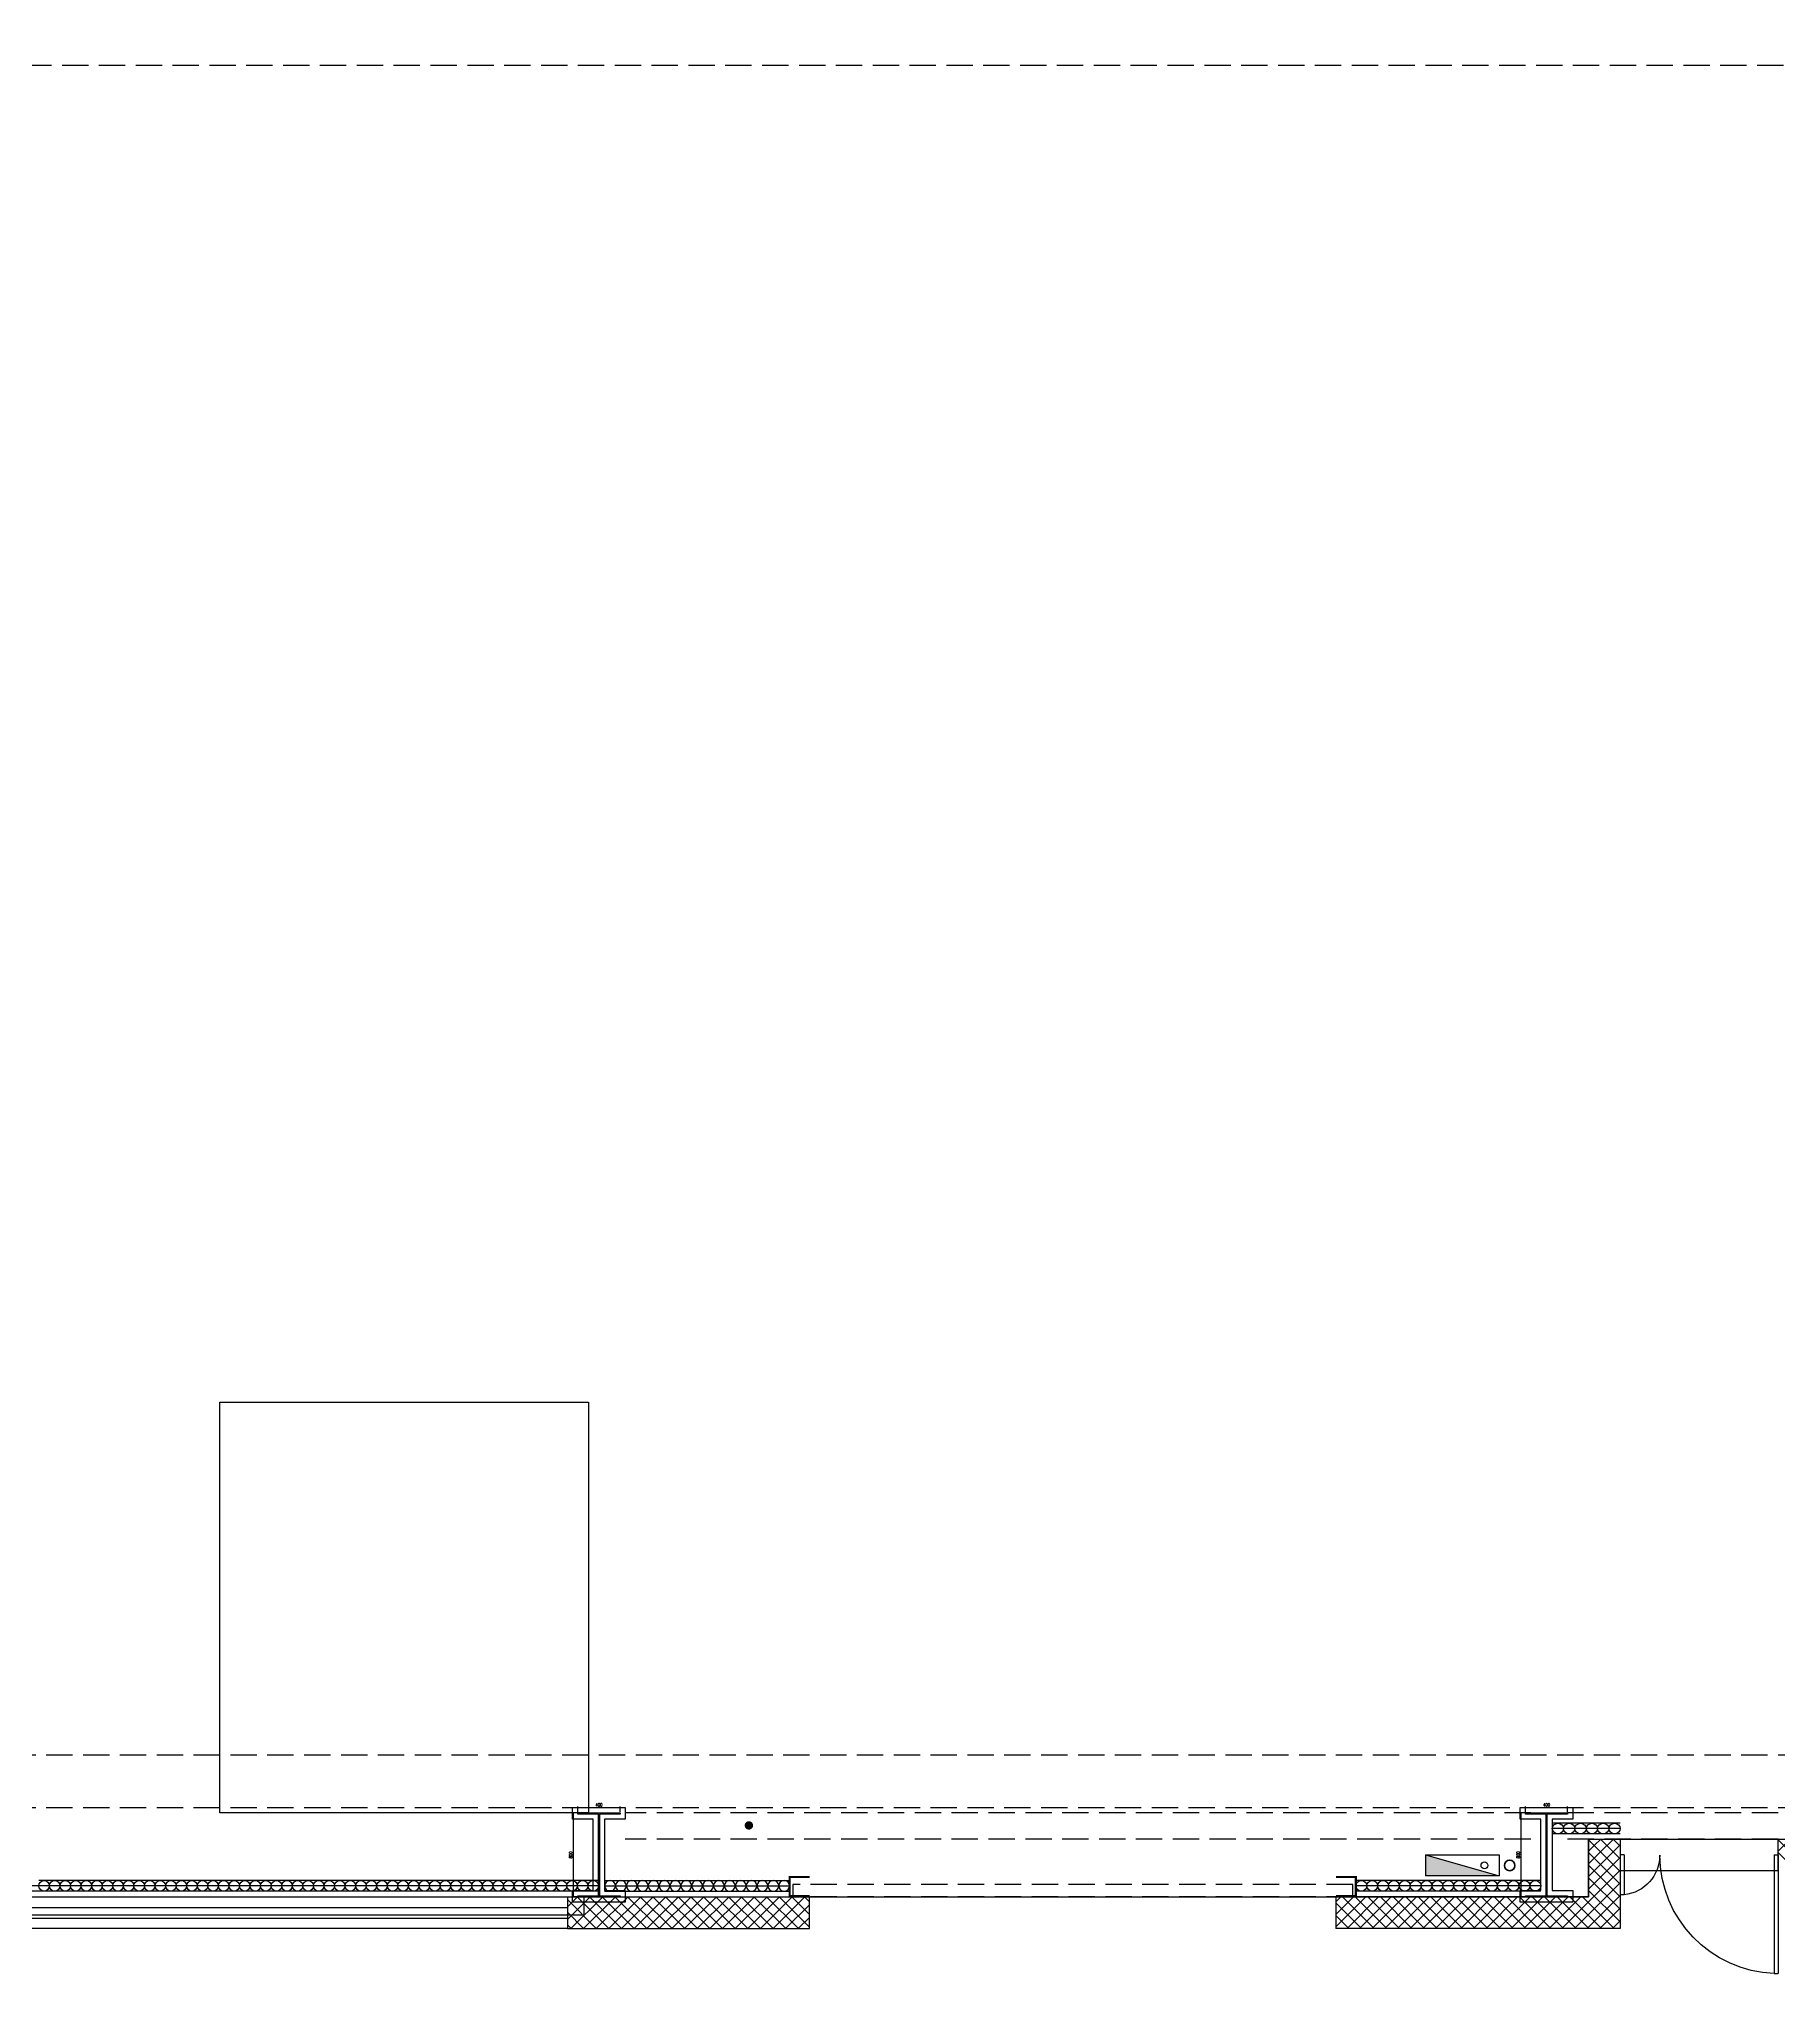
# Model space of a CAD drawing. Extents: x -474411 to 577939, y 0 to 1014176.
# Drawn here: x -269174 to -252654, y 547721 to 566170 of the extents above; entities that cross this region are included whole.
import ezdxf

# ---------------------------------------------------------------- set-up
doc = ezdxf.new("R2010")
doc.units = 0
doc.header["$LTSCALE"] = 1000
doc.header["$MEASUREMENT"] = 0
doc.linetypes.add('10平面$0$DASH', pattern=[0.35, 0.25, -0.1])
doc.linetypes.add('DASH', pattern=[0.35, 0.25, -0.1])
doc.layers.get('Defpoints').update_dxf_attribs({"color": 210})
for name, color, linetype in [('10平面$0$WINDOW', 4, 'Continuous'), ('A-AXIS-DP', 126, 'Continuous'), ('A-AXIS-SYMB', 3, 'Continuous'), ('A-HATCH-2', 251, 'Continuous'), ('A-SFCE', 30, 'Continuous'), ('A-WINDOW', 140, 'Continuous'), ('AS-COLN', 6, 'Continuous'), ('AS-WALL', 40, 'Continuous'), ('AS-结构边线层', 200, 'Continuous'), ('DIM_SYMB', 3, 'Continuous'), ('PUB_HATCH', 8, 'Continuous'), ('SB_ZF消火栓', 10, 'Continuous'), ('建-窗', 4, 'Continuous'), ('建-门窗编号', 7, 'Continuous')]:
    doc.layers.add(name, color=color, linetype=linetype)
doc.layers.add('LG-ZF消防', color=1, linetype='Continuous', lineweight=60)
doc.styles.add('_TCH_DIM_T3', font='SIMPLEX', dxfattribs={"width": 0.705882, "bigfont": 'GBCBIG'})
doc.styles.add('A-WIN-LABEL', font='SIMPLEX', dxfattribs={"bigfont": 'GBCBIG'})
doc.dimstyles.new('_TCH_ARCH&&10', dxfattribs={"dimtxt": 29.75, "dimasz": 10, "dimexe": 10, "dimexo": 10, "dimgap": 12.625, "dimtad": 1, "dimdec": 0, "dimzin": 0, "dimdsep": 46, "dimtxsty": '_TCH_DIM_T3', "dimblk": 'ARCHTICK', "dimcen": 0.09, "dimclrt": 7, "dimazin": 2, "dimtfac": 1, "dimtdec": 0, "dimtix": 1, "dimtmove": 2, "dimatfit": 3, "dimfxl": 0, "dimtolj": 1, "dimtzin": 0, "dimarcsym": 0})

# ---------------------------------------------------------------- blocks, each defined once
blk = doc.blocks.new('42343243')
at = {"color": 8}
for p, q in [((-252692, 1222468), (-252692, 1223598)), ((-252692, 1223598), (-252654, 1223598)), ((-252654, 1222468), (-252654, 1223598)), ((-254154, 1222470), (-254154, 1222848)), ((-254117, 1222848), (-254154, 1222848)), ((-254117, 1222470), (-254117, 1222848)), ((-254117, 1222470), (-254154, 1222470)), ((-252692, 1222468), (-252654, 1222468))]:
    blk.add_line(p, q, dxfattribs=at)
at = {"color": 8, "linetype": '10平面$0$DASH'}
for p, q in [((-256694, 1222870), (-262014, 1222870)), ((-256694, 1222750), (-262014, 1222750))]:
    blk.add_line(p, q, dxfattribs=at)
at = {"color": 8, "linetype": 'Continuous'}
for p, q in [((-262014, 1222750), (-262014, 1222870)), ((-256694, 1222870), (-256694, 1222750))]:
    blk.add_line(p, q, dxfattribs=at)
at = {"color": 8}
for centre, major_axis, start_param, end_param in [((-252647, 1222467), (800, 800), 0.824655, 2.351373), ((-254155, 1222474), (-266, 266), 3.923323, 5.394768)]:
    blk.add_ellipse(centre, major_axis=major_axis, ratio=1, start_param=start_param, end_param=end_param, dxfattribs=at)
at = {"layer": '10平面$0$WINDOW', "color": 8}
blk.add_line((-252654, 1222620), (-254154, 1222620), dxfattribs=at)
at = {"layer": 'AS-WALL', "color": 8}
for p, q in [((-254154, 1223170), (-256854, 1223170)), ((-256854, 1222870), (-256854, 1223170)), ((-254154, 1222620), (-254154, 1223170)), ((-254454, 1222870), (-256854, 1222870)), ((-254454, 1222320), (-254454, 1222870)), ((-254154, 1222320), (-254154, 1222620)), ((-252654, 1222620), (-252654, 1222320)), ((-254454, 1222320), (-254154, 1222320)), ((-252654, 1222320), (-252354, 1222320))]:
    blk.add_line(p, q, dxfattribs=at)
at = {"layer": 'PUB_HATCH', "color": 8, "linetype": 'Continuous'}
for p, q in [((-256854, 1223167), (-256852, 1223170)), ((-256854, 1223047), (-256732, 1223170)), ((-256854, 1222927), (-256612, 1223170)), ((-256569, 1222870), (-256854, 1223155)), ((-256689, 1222870), (-256854, 1223035)), ((-256792, 1222870), (-256492, 1223170)), ((-256449, 1222870), (-256749, 1223170)), ((-256672, 1222870), (-256372, 1223170)), ((-256329, 1222870), (-256629, 1223170)), ((-256552, 1222870), (-256252, 1223170)), ((-256209, 1222870), (-256509, 1223170)), ((-256432, 1222870), (-256132, 1223170)), ((-256089, 1222870), (-256389, 1223170)), ((-256312, 1222870), (-256012, 1223170)), ((-255969, 1222870), (-256269, 1223170)), ((-256192, 1222870), (-255892, 1223170)), ((-255849, 1222870), (-256149, 1223170)), ((-256072, 1222870), (-255772, 1223170)), ((-255729, 1222870), (-256029, 1223170)), ((-255952, 1222870), (-255652, 1223170)), ((-255609, 1222870), (-255909, 1223170)), ((-255832, 1222870), (-255532, 1223170)), ((-255489, 1222870), (-255789, 1223170)), ((-255712, 1222870), (-255412, 1223170)), ((-255369, 1222870), (-255669, 1223170)), ((-255592, 1222870), (-255292, 1223170)), ((-255249, 1222870), (-255549, 1223170)), ((-255472, 1222870), (-255172, 1223170)), ((-255129, 1222870), (-255429, 1223170)), ((-255352, 1222870), (-255052, 1223170)), ((-255009, 1222870), (-255309, 1223170)), ((-255232, 1222870), (-254932, 1223170)), ((-254889, 1222870), (-255189, 1223170)), ((-255112, 1222870), (-254812, 1223170)), ((-254769, 1222870), (-255069, 1223170)), ((-254992, 1222870), (-254692, 1223170)), ((-254649, 1222870), (-254949, 1223170)), ((-254872, 1222870), (-254572, 1223170)), ((-254529, 1222870), (-254829, 1223170)), ((-254752, 1222870), (-254452, 1223170)), ((-254432, 1222893), (-254709, 1223170)), ((-254632, 1222870), (-254332, 1223170)), ((-254372, 1222953), (-254589, 1223170)), ((-254512, 1222870), (-254212, 1223170)), ((-254312, 1223013), (-254469, 1223170)), ((-254454, 1222807), (-254154, 1223107)), ((-254252, 1223073), (-254349, 1223170)), ((-254154, 1222855), (-254312, 1223013)), ((-254154, 1222975), (-254252, 1223073)), ((-254192, 1223133), (-254229, 1223170)), ((-254154, 1223095), (-254192, 1223133)), ((-256809, 1222870), (-256854, 1222915)), ((-254454, 1222687), (-254154, 1222987)), ((-254454, 1222567), (-254154, 1222867)), ((-254157, 1222618), (-254432, 1222893)), ((-254154, 1222735), (-254372, 1222953)), ((-254217, 1222558), (-254454, 1222795)), ((-254454, 1222447), (-254154, 1222747)), ((-254277, 1222498), (-254454, 1222675)), ((-254454, 1222327), (-254154, 1222627)), ((-254337, 1222438), (-254454, 1222555)), ((-254342, 1222320), (-254154, 1222507)), ((-254154, 1222375), (-254277, 1222498)), ((-254154, 1222495), (-254217, 1222558)), ((-254154, 1222615), (-254157, 1222618)), ((-252654, 1222447), (-252568, 1222534)), ((-252654, 1222327), (-252508, 1222474)), ((-254397, 1222378), (-254454, 1222435)), ((-254339, 1222320), (-254397, 1222378)), ((-254219, 1222320), (-254337, 1222438)), ((-254222, 1222320), (-254154, 1222387)), ((-252539, 1222320), (-252654, 1222435))]:
    blk.add_line(p, q, dxfattribs=at)
blk = doc.blocks.new('43243')
at = {"layer": 'AS-结构边线层', "color": 8}
blk.add_lwpolyline([(-295987, 621120), (-313454, 567286), (-313454, 548520), (-281454, 548520), (-281454, 549070), (-279354, 549070), (-279354, 548520), (-277514, 548520), (-277514, 548350), (-263994, 548350), (-263994, 548520), (-254454, 548520), (-254454, 549070), (-252354, 549070)], dxfattribs=at)
blk.add_lwpolyline([(-267454, 553220), (-263954, 553220), (-263954, 549320), (-267454, 549320)], close=True, dxfattribs=at)
blk = doc.blocks.new('4324324')
at = {"layer": 'A-HATCH-2', "linetype": 'DASH'}
for p, q in [((-313054, 565920), (-128854, 565920)), ((-312854, 549870), (-138054, 549870)), ((-312854, 549370), (-138054, 549370))]:
    blk.add_line(p, q, dxfattribs=at)
blk = doc.blocks.new('_ArchTick')
at = {"color": 0, "linetype": 'ByBlock', "const_width": 0.4}
blk.add_lwpolyline([(-0.5, -0.5), (0.5, 0.5)], dxfattribs=at)
blk = doc.blocks.new('*D1313')
at = {"layer": 'A-AXIS-DP', "color": 0, "lineweight": -2}
for p, q in [((-255054, 549330), (-255054, 549379)), ((-255054, 549369), (-254654, 549369)), ((-254654, 549330), (-254654, 549379))]:
    blk.add_line(p, q, dxfattribs=at)
at = {"layer": 'Defpoints', "color": 0}
for p in [(-255054, 549320), (-254654, 549369), (-254654, 549320)]:
    blk.add_point(p, dxfattribs=at)
at = {"layer": 'A-AXIS-DP', "color": 0, "lineweight": -2, "xscale": 10, "yscale": 10, "zscale": 10, "rotation": 180}
blk.add_blockref('_ArchTick', (-255054, 549369), dxfattribs=at)
at = {"layer": 'A-AXIS-DP', "color": 0, "lineweight": -2, "xscale": 10, "yscale": 10, "zscale": 10}
blk.add_blockref('_ArchTick', (-254654, 549369), dxfattribs=at)
at = {"layer": 'A-AXIS-DP', "color": 7, "insert": (-254854, 549396), "char_height": 29.8, "attachment_point": 5, "style": '_TCH_DIM_T3'}
blk.add_mtext('\\A1;400', dxfattribs=at)
blk = doc.blocks.new('*D1314')
at = {"layer": 'A-AXIS-DP', "color": 0, "lineweight": -2}
for p, q in [((-255064, 549320), (-255105, 549320)), ((-255095, 548520), (-255095, 549320)), ((-255064, 548520), (-255105, 548520))]:
    blk.add_line(p, q, dxfattribs=at)
at = {"layer": 'Defpoints', "color": 0}
for p in [(-255095, 549320), (-255054, 549320), (-255054, 548520)]:
    blk.add_point(p, dxfattribs=at)
at = {"layer": 'A-AXIS-DP', "color": 0, "lineweight": -2, "xscale": 10, "yscale": 10, "zscale": 10}
for p, rotation in [((-255095, 549320), 90), ((-255095, 548520), 270)]:
    blk.add_blockref('_ArchTick', p, dxfattribs=dict(at, rotation=rotation))
at = {"layer": 'A-AXIS-DP', "color": 7, "insert": (-255123, 548920), "char_height": 29.8, "attachment_point": 5, "rotation": 90, "style": '_TCH_DIM_T3'}
blk.add_mtext('\\A1;800', dxfattribs=at)
blk = doc.blocks.new('*D1315')
at = {"layer": 'A-AXIS-DP', "color": 0, "lineweight": -2}
for p, q in [((-264054, 549330), (-264054, 549379)), ((-264054, 549369), (-263654, 549369)), ((-263654, 549330), (-263654, 549379))]:
    blk.add_line(p, q, dxfattribs=at)
at = {"layer": 'Defpoints', "color": 0}
for p in [(-264054, 549320), (-263654, 549369), (-263654, 549320)]:
    blk.add_point(p, dxfattribs=at)
at = {"layer": 'A-AXIS-DP', "color": 0, "lineweight": -2, "xscale": 10, "yscale": 10, "zscale": 10, "rotation": 180}
blk.add_blockref('_ArchTick', (-264054, 549369), dxfattribs=at)
at = {"layer": 'A-AXIS-DP', "color": 0, "lineweight": -2, "xscale": 10, "yscale": 10, "zscale": 10}
blk.add_blockref('_ArchTick', (-263654, 549369), dxfattribs=at)
at = {"layer": 'A-AXIS-DP', "color": 7, "insert": (-263854, 549396), "char_height": 29.8, "attachment_point": 5, "style": '_TCH_DIM_T3'}
blk.add_mtext('\\A1;400', dxfattribs=at)
blk = doc.blocks.new('*D1316')
at = {"layer": 'A-AXIS-DP', "color": 0, "lineweight": -2}
for p, q in [((-264064, 549320), (-264105, 549320)), ((-264095, 548520), (-264095, 549320)), ((-264064, 548520), (-264105, 548520))]:
    blk.add_line(p, q, dxfattribs=at)
at = {"layer": 'Defpoints', "color": 0}
for p in [(-264095, 549320), (-264054, 549320), (-264054, 548520)]:
    blk.add_point(p, dxfattribs=at)
at = {"layer": 'A-AXIS-DP', "color": 0, "lineweight": -2, "xscale": 10, "yscale": 10, "zscale": 10}
for p, rotation in [((-264095, 549320), 90), ((-264095, 548520), 270)]:
    blk.add_blockref('_ArchTick', p, dxfattribs=dict(at, rotation=rotation))
at = {"layer": 'A-AXIS-DP', "color": 7, "insert": (-264123, 548920), "char_height": 29.8, "attachment_point": 5, "rotation": 90, "style": '_TCH_DIM_T3'}
blk.add_mtext('\\A1;800', dxfattribs=at)
blk = doc.blocks.new('34242343243')
at = {"color": 8}
for p, q in [((-254693, 549220), (-254800, 549220)), ((-254693, 549170), (-254800, 549170)), ((-254693, 549120), (-254800, 549120)), ((-254585, 549220), (-254693, 549220)), ((-254585, 549170), (-254693, 549170)), ((-254585, 549120), (-254693, 549120)), ((-254477, 549220), (-254585, 549220)), ((-254477, 549170), (-254585, 549170)), ((-254477, 549120), (-254585, 549120)), ((-254370, 549220), (-254477, 549220)), ((-254370, 549170), (-254477, 549170)), ((-254370, 549120), (-254477, 549120)), ((-254262, 549220), (-254370, 549220)), ((-254262, 549170), (-254370, 549170)), ((-254262, 549120), (-254370, 549120)), ((-254154, 549220), (-254262, 549220)), ((-254154, 549170), (-254262, 549170)), ((-254154, 549120), (-254262, 549120)), ((-269174, 548626), (-269274, 548626)), ((-269174, 548576), (-269274, 548576)), ((-269074, 548676), (-269174, 548676)), ((-269074, 548626), (-269174, 548626)), ((-269074, 548576), (-269174, 548576)), ((-268973, 548676), (-269074, 548676)), ((-268973, 548626), (-269074, 548626)), ((-268973, 548576), (-269074, 548576)), ((-268873, 548676), (-268973, 548676)), ((-268873, 548626), (-268973, 548626)), ((-268873, 548576), (-268973, 548576)), ((-268773, 548676), (-268873, 548676)), ((-268773, 548626), (-268873, 548626)), ((-268773, 548576), (-268873, 548576)), ((-268673, 548676), (-268773, 548676)), ((-268673, 548626), (-268773, 548626)), ((-268673, 548576), (-268773, 548576)), ((-268572, 548676), (-268673, 548676)), ((-268572, 548626), (-268673, 548626)), ((-268572, 548576), (-268673, 548576)), ((-268472, 548676), (-268572, 548676)), ((-268472, 548626), (-268572, 548626)), ((-268472, 548576), (-268572, 548576)), ((-268372, 548676), (-268472, 548676)), ((-268372, 548626), (-268472, 548626)), ((-268372, 548576), (-268472, 548576)), ((-268271, 548676), (-268372, 548676)), ((-268271, 548626), (-268372, 548626)), ((-268271, 548576), (-268372, 548576)), ((-268171, 548676), (-268271, 548676)), ((-268171, 548626), (-268271, 548626)), ((-268171, 548576), (-268271, 548576)), ((-268071, 548676), (-268171, 548676)), ((-268071, 548626), (-268171, 548626)), ((-268071, 548576), (-268171, 548576)), ((-267970, 548676), (-268071, 548676)), ((-267970, 548626), (-268071, 548626)), ((-267970, 548576), (-268071, 548576)), ((-267870, 548676), (-267970, 548676)), ((-267870, 548626), (-267970, 548626)), ((-267870, 548576), (-267970, 548576)), ((-267770, 548676), (-267870, 548676)), ((-267770, 548626), (-267870, 548626)), ((-267770, 548576), (-267870, 548576)), ((-267670, 548676), (-267770, 548676)), ((-267670, 548626), (-267770, 548626)), ((-267670, 548576), (-267770, 548576)), ((-267569, 548676), (-267670, 548676)), ((-267569, 548626), (-267670, 548626)), ((-267569, 548576), (-267670, 548576)), ((-267469, 548676), (-267569, 548676)), ((-267469, 548626), (-267569, 548626)), ((-267469, 548576), (-267569, 548576)), ((-267369, 548676), (-267469, 548676)), ((-267369, 548626), (-267469, 548626)), ((-267369, 548576), (-267469, 548576)), ((-267268, 548676), (-267369, 548676)), ((-267268, 548626), (-267369, 548626)), ((-267268, 548576), (-267369, 548576)), ((-267168, 548676), (-267268, 548676)), ((-267168, 548626), (-267268, 548626)), ((-267168, 548576), (-267268, 548576)), ((-267068, 548676), (-267168, 548676)), ((-267068, 548626), (-267168, 548626)), ((-267068, 548576), (-267168, 548576)), ((-266967, 548676), (-267068, 548676)), ((-266967, 548626), (-267068, 548626)), ((-266967, 548576), (-267068, 548576)), ((-266867, 548676), (-266967, 548676)), ((-266867, 548626), (-266967, 548626)), ((-266867, 548576), (-266967, 548576)), ((-266767, 548676), (-266867, 548676)), ((-266767, 548626), (-266867, 548626)), ((-266767, 548576), (-266867, 548576)), ((-266667, 548676), (-266767, 548676)), ((-266667, 548626), (-266767, 548626)), ((-266667, 548576), (-266767, 548576)), ((-266566, 548676), (-266667, 548676)), ((-266566, 548626), (-266667, 548626)), ((-266566, 548576), (-266667, 548576)), ((-266466, 548676), (-266566, 548676)), ((-266466, 548626), (-266566, 548626)), ((-266466, 548576), (-266566, 548576)), ((-266366, 548676), (-266466, 548676)), ((-266366, 548626), (-266466, 548626)), ((-266366, 548576), (-266466, 548576)), ((-266265, 548676), (-266366, 548676)), ((-266265, 548626), (-266366, 548626)), ((-266265, 548576), (-266366, 548576)), ((-266165, 548676), (-266265, 548676)), ((-266165, 548626), (-266265, 548626)), ((-266165, 548576), (-266265, 548576)), ((-266065, 548676), (-266165, 548676)), ((-266065, 548626), (-266165, 548626)), ((-266065, 548576), (-266165, 548576)), ((-265964, 548676), (-266065, 548676)), ((-265964, 548626), (-266065, 548626)), ((-265964, 548576), (-266065, 548576)), ((-265864, 548676), (-265964, 548676)), ((-265864, 548626), (-265964, 548626)), ((-265864, 548576), (-265964, 548576)), ((-265764, 548676), (-265864, 548676)), ((-265764, 548626), (-265864, 548626)), ((-265764, 548576), (-265864, 548576)), ((-265664, 548676), (-265764, 548676)), ((-265664, 548626), (-265764, 548626)), ((-265664, 548576), (-265764, 548576)), ((-265563, 548676), (-265664, 548676)), ((-265563, 548626), (-265664, 548626)), ((-265563, 548576), (-265664, 548576)), ((-265463, 548676), (-265563, 548676)), ((-265463, 548626), (-265563, 548626)), ((-265463, 548576), (-265563, 548576)), ((-265363, 548676), (-265463, 548676)), ((-265363, 548626), (-265463, 548626)), ((-265363, 548576), (-265463, 548576)), ((-265262, 548676), (-265363, 548676)), ((-265262, 548626), (-265363, 548626)), ((-265262, 548576), (-265363, 548576)), ((-265162, 548676), (-265262, 548676)), ((-265162, 548626), (-265262, 548626)), ((-265162, 548576), (-265262, 548576)), ((-265062, 548676), (-265162, 548676)), ((-265062, 548626), (-265162, 548626)), ((-265062, 548576), (-265162, 548576)), ((-264961, 548676), (-265062, 548676)), ((-264961, 548626), (-265062, 548626)), ((-264961, 548576), (-265062, 548576)), ((-264861, 548676), (-264961, 548676)), ((-264861, 548626), (-264961, 548626)), ((-264861, 548576), (-264961, 548576)), ((-264761, 548676), (-264861, 548676)), ((-264761, 548626), (-264861, 548626)), ((-264761, 548576), (-264861, 548576)), ((-264661, 548676), (-264761, 548676)), ((-264661, 548626), (-264761, 548626)), ((-264661, 548576), (-264761, 548576)), ((-264560, 548676), (-264661, 548676)), ((-264560, 548626), (-264661, 548626)), ((-264560, 548576), (-264661, 548576)), ((-264460, 548676), (-264560, 548676)), ((-264460, 548626), (-264560, 548626)), ((-264460, 548576), (-264560, 548576)), ((-264360, 548676), (-264460, 548676)), ((-264360, 548626), (-264460, 548626)), ((-264360, 548576), (-264460, 548576)), ((-264259, 548676), (-264360, 548676)), ((-264259, 548626), (-264360, 548626)), ((-264259, 548576), (-264360, 548576)), ((-264159, 548676), (-264259, 548676)), ((-264159, 548626), (-264259, 548626)), ((-264159, 548576), (-264259, 548576)), ((-264059, 548676), (-264159, 548676)), ((-264059, 548626), (-264159, 548626)), ((-264059, 548576), (-264159, 548576)), ((-263958, 548676), (-264059, 548676)), ((-263958, 548626), (-264059, 548626)), ((-263958, 548576), (-264059, 548576)), ((-263858, 548676), (-263958, 548676)), ((-263858, 548626), (-263958, 548626)), ((-263858, 548576), (-263958, 548576)), ((-263800, 548676), (-263697, 548676)), ((-263800, 548626), (-263697, 548626)), ((-263800, 548576), (-263697, 548576)), ((-263697, 548676), (-263594, 548676)), ((-263697, 548626), (-263594, 548626)), ((-263697, 548576), (-263594, 548576)), ((-263594, 548676), (-263490, 548676)), ((-263594, 548626), (-263490, 548626)), ((-263594, 548576), (-263490, 548576)), ((-263490, 548676), (-263387, 548676)), ((-263490, 548626), (-263387, 548626)), ((-263490, 548576), (-263387, 548576)), ((-263387, 548676), (-263283, 548676)), ((-263387, 548626), (-263283, 548626)), ((-263387, 548576), (-263283, 548576)), ((-263283, 548676), (-263180, 548676)), ((-263283, 548626), (-263180, 548626)), ((-263283, 548576), (-263180, 548576)), ((-263180, 548676), (-263077, 548676)), ((-263180, 548626), (-263077, 548626)), ((-263180, 548576), (-263077, 548576)), ((-263077, 548676), (-262973, 548676)), ((-263077, 548626), (-262973, 548626)), ((-263077, 548576), (-262973, 548576)), ((-262973, 548676), (-262870, 548676)), ((-262973, 548626), (-262870, 548626)), ((-262973, 548576), (-262870, 548576)), ((-262870, 548676), (-262767, 548676)), ((-262870, 548626), (-262767, 548626)), ((-262870, 548576), (-262767, 548576)), ((-262767, 548676), (-262663, 548676)), ((-262767, 548626), (-262663, 548626)), ((-262767, 548576), (-262663, 548576)), ((-262663, 548676), (-262560, 548676)), ((-262663, 548626), (-262560, 548626)), ((-262663, 548576), (-262560, 548576)), ((-262560, 548676), (-262457, 548676)), ((-262560, 548626), (-262457, 548626)), ((-262560, 548576), (-262457, 548576)), ((-262457, 548676), (-262353, 548676)), ((-262457, 548626), (-262353, 548626)), ((-262457, 548576), (-262353, 548576)), ((-262353, 548676), (-262250, 548676)), ((-262353, 548626), (-262250, 548626)), ((-262353, 548576), (-262250, 548576)), ((-262250, 548676), (-262147, 548676)), ((-262250, 548626), (-262147, 548626)), ((-262250, 548576), (-262147, 548576)), ((-262147, 548676), (-262043, 548676)), ((-262147, 548626), (-262043, 548626)), ((-262147, 548576), (-262043, 548576)), ((-256562, 548676), (-256665, 548676)), ((-256562, 548626), (-256665, 548626)), ((-256562, 548576), (-256665, 548576)), ((-256458, 548676), (-256562, 548676)), ((-256458, 548626), (-256562, 548626)), ((-256458, 548576), (-256562, 548576)), ((-256355, 548676), (-256458, 548676)), ((-256355, 548626), (-256458, 548626)), ((-256355, 548576), (-256458, 548576)), ((-256252, 548676), (-256355, 548676)), ((-256252, 548626), (-256355, 548626)), ((-256252, 548576), (-256355, 548576)), ((-256148, 548676), (-256252, 548676)), ((-256148, 548626), (-256252, 548626)), ((-256148, 548576), (-256252, 548576)), ((-256045, 548676), (-256148, 548676)), ((-256045, 548626), (-256148, 548626)), ((-256045, 548576), (-256148, 548576)), ((-255942, 548676), (-256045, 548676)), ((-255942, 548626), (-256045, 548626)), ((-255942, 548576), (-256045, 548576)), ((-255838, 548676), (-255942, 548676)), ((-255838, 548626), (-255942, 548626)), ((-255838, 548576), (-255942, 548576)), ((-255735, 548676), (-255838, 548676)), ((-255735, 548626), (-255838, 548626)), ((-255735, 548576), (-255838, 548576)), ((-255632, 548676), (-255735, 548676)), ((-255632, 548626), (-255735, 548626)), ((-255632, 548576), (-255735, 548576)), ((-255528, 548676), (-255632, 548676)), ((-255528, 548626), (-255632, 548626)), ((-255528, 548576), (-255632, 548576)), ((-255425, 548676), (-255528, 548676)), ((-255425, 548626), (-255528, 548626)), ((-255425, 548576), (-255528, 548576)), ((-255322, 548676), (-255425, 548676)), ((-255322, 548626), (-255425, 548626)), ((-255322, 548576), (-255425, 548576)), ((-255218, 548676), (-255322, 548676)), ((-255218, 548626), (-255322, 548626)), ((-255218, 548576), (-255322, 548576)), ((-255115, 548676), (-255218, 548676)), ((-255115, 548626), (-255218, 548626)), ((-255115, 548576), (-255218, 548576)), ((-255012, 548676), (-255115, 548676)), ((-255012, 548626), (-255115, 548626)), ((-255012, 548576), (-255115, 548576)), ((-254908, 548676), (-255012, 548676)), ((-254908, 548626), (-255012, 548626)), ((-254908, 548576), (-255012, 548576))]:
    blk.add_line(p, q, dxfattribs=at)
for centre in [(-254746, 549170), (-254639, 549170), (-254531, 549170), (-254423, 549170), (-254316, 549170), (-254208, 549170)]:
    blk.add_ellipse(centre, major_axis=(53.8, 0), ratio=0.928793, start_param=3.141593, end_param=9.424778, dxfattribs=at)
for centre, major_axis, ratio in [((-269124, 548626), (-50.1, 0), 0.997022), ((-269024, 548626), (-50.1, 0), 0.997022), ((-268923, 548626), (-50.1, 0), 0.997022), ((-268823, 548626), (-50.1, 0), 0.997022), ((-268723, 548626), (-50.1, 0), 0.997022), ((-268622, 548626), (-50.1, 0), 0.997022), ((-268522, 548626), (-50.1, 0), 0.997022), ((-268422, 548626), (-50.1, 0), 0.997022), ((-268321, 548626), (-50.1, 0), 0.997022), ((-268221, 548626), (-50.1, 0), 0.997022), ((-268121, 548626), (-50.1, 0), 0.997022), ((-268021, 548626), (-50.1, 0), 0.997022), ((-267920, 548626), (-50.1, 0), 0.997022), ((-267820, 548626), (-50.1, 0), 0.997022), ((-267720, 548626), (-50.1, 0), 0.997022), ((-267619, 548626), (-50.1, 0), 0.997022), ((-267519, 548626), (-50.1, 0), 0.997022), ((-267419, 548626), (-50.1, 0), 0.997022), ((-267318, 548626), (-50.1, 0), 0.997022), ((-267218, 548626), (-50.1, 0), 0.997022), ((-267118, 548626), (-50.1, 0), 0.997022), ((-267018, 548626), (-50.1, 0), 0.997022), ((-266917, 548626), (-50.1, 0), 0.997022), ((-266817, 548626), (-50.1, 0), 0.997022), ((-266717, 548626), (-50.1, 0), 0.997022), ((-266616, 548626), (-50.1, 0), 0.997022), ((-266516, 548626), (-50.1, 0), 0.997022), ((-266416, 548626), (-50.1, 0), 0.997022), ((-266316, 548626), (-50.1, 0), 0.997022), ((-266215, 548626), (-50.1, 0), 0.997022), ((-266115, 548626), (-50.1, 0), 0.997022), ((-266015, 548626), (-50.1, 0), 0.997022), ((-265914, 548626), (-50.1, 0), 0.997022), ((-265814, 548626), (-50.1, 0), 0.997022), ((-265714, 548626), (-50.1, 0), 0.997022), ((-265613, 548626), (-50.1, 0), 0.997022), ((-265513, 548626), (-50.1, 0), 0.997022), ((-265413, 548626), (-50.1, 0), 0.997022), ((-265313, 548626), (-50.1, 0), 0.997022), ((-265212, 548626), (-50.1, 0), 0.997022), ((-265112, 548626), (-50.1, 0), 0.997022), ((-265012, 548626), (-50.1, 0), 0.997022), ((-264911, 548626), (-50.1, 0), 0.997022), ((-264811, 548626), (-50.1, 0), 0.997022), ((-264711, 548626), (-50.1, 0), 0.997022), ((-264610, 548626), (-50.1, 0), 0.997022), ((-264510, 548626), (-50.1, 0), 0.997022), ((-264410, 548626), (-50.1, 0), 0.997022), ((-264310, 548626), (-50.1, 0), 0.997022), ((-264209, 548626), (-50.1, 0), 0.997022), ((-264109, 548626), (-50.1, 0), 0.997022), ((-264009, 548626), (-50.1, 0), 0.997022), ((-263908, 548626), (-50.1, 0), 0.997022), ((-256613, 548626), (-51.7, 0), 0.96766), ((-256510, 548626), (-51.7, 0), 0.96766), ((-256407, 548626), (-51.7, 0), 0.96766), ((-256303, 548626), (-51.7, 0), 0.96766), ((-256200, 548626), (-51.7, 0), 0.96766), ((-256097, 548626), (-51.7, 0), 0.96766), ((-255993, 548626), (-51.7, 0), 0.96766), ((-255890, 548626), (-51.7, 0), 0.96766), ((-255787, 548626), (-51.7, 0), 0.96766), ((-255683, 548626), (-51.7, 0), 0.96766), ((-255580, 548626), (-51.7, 0), 0.96766), ((-255477, 548626), (-51.7, 0), 0.96766), ((-255373, 548626), (-51.7, 0), 0.96766), ((-255270, 548626), (-51.7, 0), 0.96766), ((-255167, 548626), (-51.7, 0), 0.96766), ((-255063, 548626), (-51.7, 0), 0.96766), ((-254960, 548626), (-51.7, 0), 0.96766)]:
    blk.add_ellipse(centre, major_axis=major_axis, ratio=ratio, dxfattribs=at)
at = {"color": 8, "extrusion": (0, 0, -1)}
for centre in [(-263749, 548626), (-263645, 548626), (-263542, 548626), (-263438, 548626), (-263335, 548626), (-263232, 548626), (-263128, 548626), (-263025, 548626), (-262922, 548626), (-262818, 548626), (-262715, 548626), (-262612, 548626), (-262508, 548626), (-262405, 548626), (-262302, 548626), (-262198, 548626), (-262095, 548626)]:
    blk.add_ellipse(centre, major_axis=(-51.7, 0), ratio=0.96766, start_param=3.141593, end_param=9.424778, dxfattribs=at)
at = {"layer": 'A-SFCE', "color": 8, "const_width": 20}
for points in [[(-261853, 548530), (-262043, 548530), (-262043, 548710), (-261853, 548710)], [(-256855, 548530), (-256665, 548530), (-256665, 548710), (-256855, 548710)]]:
    blk.add_lwpolyline(points, dxfattribs=at)
blk = doc.blocks.new('234243242332')
at = {"layer": 'SB_ZF消火栓'}
blk.add_hatch(color=8, dxfattribs=at).paths.add_polyline_path([(-255304, 548720), (-256004, 548720), (-256004, 548920)])
at = {"layer": 'LG-ZF消防', "color": 8}
blk.add_circle((-255204, 548820), 50, dxfattribs=at)
at = {"layer": 'SB_ZF消火栓', "color": 8}
for p, q in [((-256004, 548920), (-255304, 548920)), ((-256004, 548920), (-256004, 548720)), ((-256004, 548920), (-255304, 548720)), ((-255304, 548920), (-255304, 548720)), ((-255304, 548720), (-256004, 548720))]:
    blk.add_line(p, q, dxfattribs=at)
blk.add_circle((-255444, 548820), 32.5, dxfattribs=at)
blk = doc.blocks.new('WINDOW2DLIB$DYNSTYLE$00000005')
at = {"color": 0}
for points in [[(-0.5, 0.5), (-0.5, -0.5)], [(-0.5, 0.5), (0.5, 0.5)], [(0.5, -0.5), (0.5, 0.5)], [(0.5, 0.1667), (-0.5, 0.1667)], [(0.5, -0.1667), (-0.5, -0.1667)], [(-0.5, -0.5), (0.5, -0.5)]]:
    blk.add_lwpolyline(points, dxfattribs=at)
blk = doc.blocks.new('42343')
at = {"layer": 'A-HATCH-2', "color": 8}
for points in [[(-264104.2, 549370), (-263604.2, 549370), (-263604.2, 549258), (-263800.2, 549258), (-263800.2, 548582), (-263604.2, 548582), (-263604.2, 548470), (-264104.2, 548470), (-264104.2, 548582), (-263908.2, 548582), (-263908.2, 549258), (-264104.2, 549258)], [(-255104.2, 549370), (-254604.2, 549370), (-254604.2, 549258), (-254800.2, 549258), (-254800.2, 548582), (-254604.2, 548582), (-254604.2, 548470), (-255104.2, 548470), (-255104.2, 548582), (-254908.2, 548582), (-254908.2, 549258), (-255104.2, 549258)]]:
    blk.add_lwpolyline(points, close=True, dxfattribs=at)
at = {"layer": 'AS-COLN', "color": 8}
for points in [[(-264054.2, 549320), (-263654.2, 549320), (-263654.2, 549308), (-263850.2, 549308), (-263850.2, 548532), (-263654.2, 548532), (-263654.2, 548520), (-264054.2, 548520), (-264054.2, 548532), (-263858.2, 548532), (-263858.2, 549308), (-264054.2, 549308)], [(-255054.2, 549320), (-254654.2, 549320), (-254654.2, 549308), (-254850.2, 549308), (-254850.2, 548532), (-254654.2, 548532), (-254654.2, 548520), (-255054.2, 548520), (-255054.2, 548532), (-254858.2, 548532), (-254858.2, 549308), (-255054.2, 549308)]]:
    blk.add_lwpolyline(points, close=True, dxfattribs=at)
at = {"layer": 'A-AXIS-DP', "color": 8}
for p1, p2, distance, picture, middle in [((-264054.2, 548520), (-264054.2, 549320), 41.3, '*D1316', (-264122.9, 548920)), ((-264054.2, 549320), (-263654.2, 549320), 48.8, '*D1315', (-263854.2, 549396.2)), ((-255054.2, 548520), (-255054.2, 549320), 41.3, '*D1314', (-255122.9, 548920)), ((-255054.2, 549320), (-254654.2, 549320), 48.8, '*D1313', (-254854.2, 549396.2))]:
    dim = blk.add_aligned_dim(p1=p1, p2=p2, distance=distance, dimstyle='_TCH_ARCH&&10', dxfattribs=at)
    dim.commit()
    dim.dimension.update_dxf_attribs({"geometry": picture, "text_midpoint": middle})

msp = doc.modelspace()

# ---------------------------------------------------------------- hatches: boundary and pattern name
at = {"layer": 'PUB_HATCH'}
h = msp.add_hatch(dxfattribs=at)
h.set_pattern_fill('多孔材料', color=8, scale=30, style=0)
h.set_pattern_definition([(45, (60, 0), (-60.000061, 60.000061), []), (135, (60, 0), (-60.000061, -60.000061), [])])
h.paths.add_polyline_path([(-261854.2, 548519.9), (-264154.2, 548519.9), (-264154.2, 548219.9), (-261854.2, 548219.9)])

# ---------------------------------------------------------------- linework, layer by layer
at = {"layer": 'A-AXIS-SYMB', "color": 8, "const_width": 40}
msp.add_lwpolyline([(-262430, 549220, 1), (-262430, 549180, 1)], format="xyb", close=True, dxfattribs=at)
at = {"layer": 'A-SFCE', "color": 8, "linetype": 'DASH'}
for p, q in [((-255004.2, 549320), (-263604.2, 549320)), ((-246004.2, 549320), (-254704.2, 549320)), ((-255004.2, 549070), (-263604.2, 549070)), ((-246004.2, 549070), (-254704.2, 549070))]:
    msp.add_line(p, q, dxfattribs=at)
at = {"layer": 'AS-WALL', "color": 8}
for p, q in [((-261854.2, 548519.9), (-264154.2, 548519.9)), ((-264154.2, 548519.9), (-264154.2, 548219.9)), ((-261854.2, 548219.9), (-261854.2, 548519.9)), ((-264154.2, 548219.9), (-261854.2, 548219.9))]:
    msp.add_line(p, q, dxfattribs=at)

# ---------------------------------------------------------------- block references
at = {"layer": 'A-WINDOW', "color": 8}
for name in ['43243', '42343', '4324324']:
    msp.add_blockref(name, (0, 0), dxfattribs=at)
at = {"layer": 'A-WINDOW', "color": 8, "xscale": -1, "rotation": 180}
msp.add_blockref('42343243', (0, 1771390), dxfattribs=at)
at = {"layer": 'DIM_SYMB', "color": 8}
msp.add_blockref('34242343243', (0, 0), dxfattribs=at)
at = {"layer": 'SB_ZF消火栓', "color": 8, "linetype": 'Continuous'}
msp.add_blockref('234243242332', (0, 0), dxfattribs=at)
at = {"layer": '建-窗', "color": 8}
ref = msp.add_blockref('WINDOW2DLIB$DYNSTYLE$00000005', (-270754.2, 548369.9), dxfattribs=dict(at, xscale=13200, yscale=-300, zscale=300, rotation=179.9999999996995))
ref.add_attrib('A', 'MLC13224', (-271136.7, 547720.6), dxfattribs={"layer": '建-门窗编号', "ltscale": 500, "height": 148.75, "rotation": 360, "style": 'A-WIN-LABEL', "width": 0.705882})

doc.saveas('drawing.dxf')
